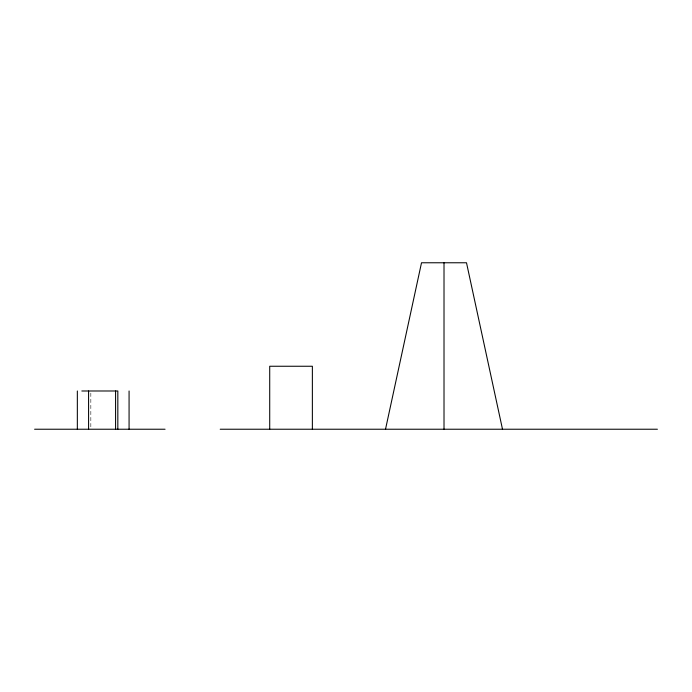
<?xml version="1.0" encoding="UTF-8"?>
<svg xmlns="http://www.w3.org/2000/svg" width="692" height="692" viewBox="0 0 692 692"><rect width="100%" height="100%" fill="white"/><g stroke="black" fill="none" stroke-linecap="round" stroke-linejoin="round"><path stroke-width="0.52" stroke-dasharray="3.46 2.59" d="M90.834 393.117L90.834 428.166"/><path stroke-width="1.04" d="M385.522 429.23L421.514 262.77L466.503 262.77L502.496 429.23M81.838 390.989L117.83 390.989L117.83 429.23M34.6 429.23L165.068 429.23M220.212 429.23L657.4 429.23M444.013 262.77L444.013 429.23M312.369 429.23L312.369 366.25L269.716 366.25L269.716 429.23M129.075 390.989L129.075 429.23M115.581 390.989L115.581 429.23M88.585 390.989L88.585 429.23M77.34 390.989L77.34 429.23"/></g></svg>
